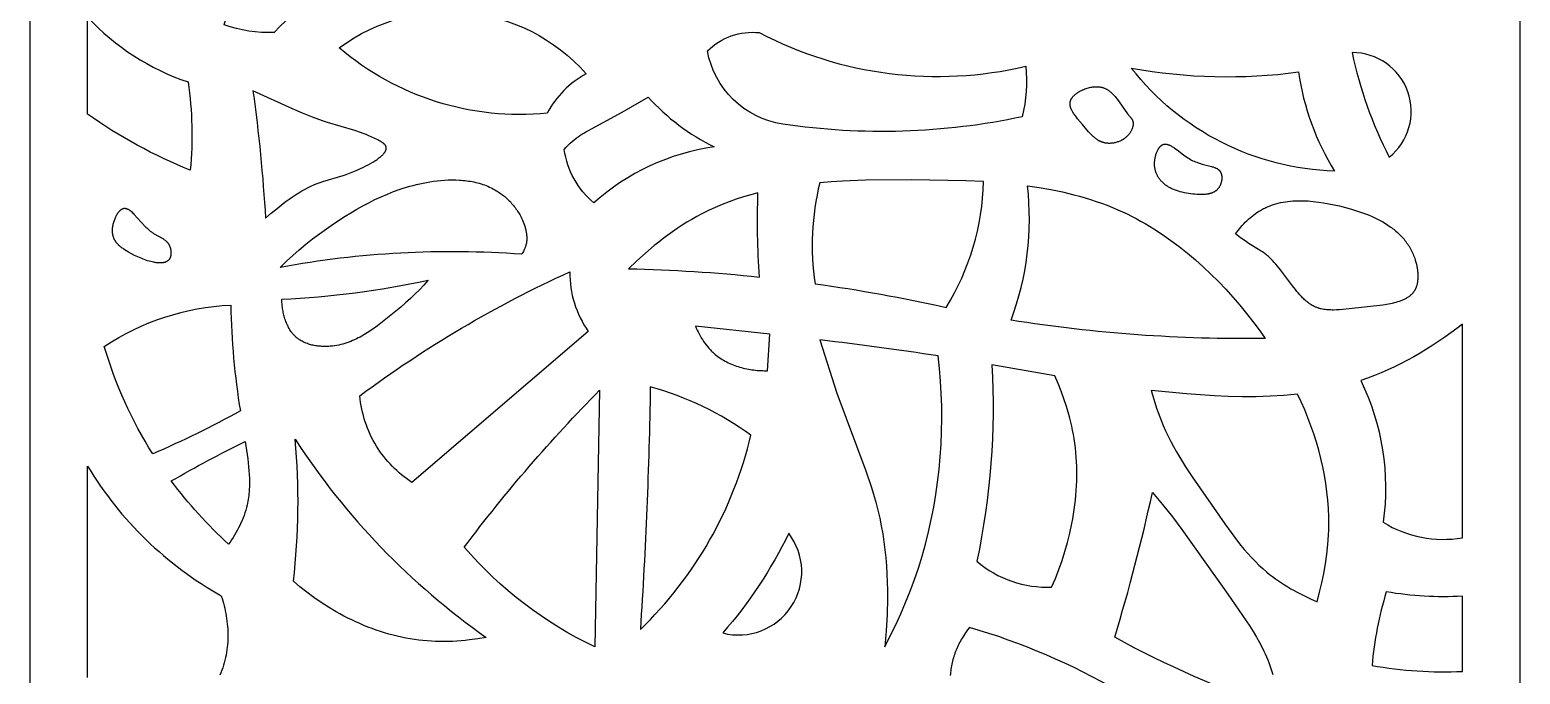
# Model space of a CAD drawing. Extents: x 1740 to 2256, y -56 to 1227.
# Drawn here: x 1740 to 2256, y 319 to 542 of the extents above; entities that cross this region are included whole.
import ezdxf

# ---------------------------------------------------------------- set-up
doc = ezdxf.new("R2010")
doc.units = 0
doc.layers.add('LAYER_01', color=7, linetype='CONTINUOUS')

msp = doc.modelspace()

# ---------------------------------------------------------------- linework, layer by layer
at = {"layer": 'LAYER_01'}
for points in [[(1739.85, -56.39), (2255.8, -56.39), (2255.8, 1227.1), (1739.85, 1227.1)], [(2110.29, 522.16), (2110.51, 522.12), (2110.72, 522.08), (2110.94, 522.03), (2111.14, 521.97), (2111.35, 521.91), (2111.55, 521.85), (2111.74, 521.77), (2111.94, 521.69), (2112.13, 521.61), (2112.31, 521.52), (2112.5, 521.43), (2112.68, 521.33), (2112.86, 521.22), (2113.03, 521.11), (2113.21, 521), (2113.38, 520.88), (2113.54, 520.75), (2113.71, 520.62), (2113.87, 520.49), (2114.03, 520.36), (2114.19, 520.22), (2114.35, 520.07), (2114.51, 519.92), (2114.66, 519.77), (2114.96, 519.46), (2115.25, 519.14), (2115.54, 518.8), (2115.82, 518.46), (2116.38, 517.74), (2116.92, 517), (2119.06, 513.95), (2119.62, 513.21), (2119.9, 512.85), (2120.78, 511.82), (2120.97, 511.59), (2121.05, 511.48), (2121.14, 511.36), (2121.22, 511.25), (2121.3, 511.13), (2121.33, 511.07), (2121.37, 511.01), (2121.4, 510.95), (2121.44, 510.89), (2121.47, 510.83), (2121.5, 510.77), (2121.53, 510.71), (2121.56, 510.64), (2121.59, 510.57), (2121.61, 510.5), (2121.64, 510.43), (2121.66, 510.35), (2121.68, 510.28), (2121.7, 510.2), (2121.72, 510.12), (2121.74, 510.05), (2121.75, 509.97), (2121.76, 509.89), (2121.77, 509.81), (2121.78, 509.73), (2121.79, 509.65), (2121.79, 509.58), (2121.79, 509.49), (2121.79, 509.41), (2121.79, 509.33), (2121.79, 509.25), (2121.79, 509.17), (2121.78, 509.09), (2121.77, 509.01), (2121.77, 508.92), (2121.76, 508.84), (2121.74, 508.76), (2121.73, 508.67), (2121.71, 508.59), (2121.68, 508.42), (2121.64, 508.26), (2121.59, 508.09), (2121.54, 507.92), (2121.48, 507.76), (2121.42, 507.59), (2121.35, 507.43), (2121.28, 507.26), (2121.2, 507.1), (2121.12, 506.94), (2121.03, 506.77), (2120.94, 506.62), (2120.84, 506.46), (2120.74, 506.3), (2120.64, 506.15), (2120.53, 506), (2120.42, 505.85), (2120.31, 505.71), (2120.2, 505.57), (2120.09, 505.45), (2119.99, 505.34), (2119.88, 505.22), (2119.78, 505.11), (2119.67, 505), (2119.55, 504.9), (2119.44, 504.79), (2119.33, 504.69), (2119.21, 504.59), (2119.09, 504.5), (2118.97, 504.4), (2118.85, 504.31), (2118.72, 504.22), (2118.6, 504.14), (2118.47, 504.05), (2118.34, 503.97), (2118.22, 503.89), (2118.08, 503.81), (2117.95, 503.74), (2117.82, 503.67), (2117.55, 503.53), (2117.28, 503.4), (2117, 503.28), (2116.72, 503.18), (2116.44, 503.08), (2116.16, 502.99), (2115.87, 502.91), (2115.59, 502.84), (2115.3, 502.78), (2115.01, 502.72), (2114.72, 502.68), (2114.43, 502.65), (2114.14, 502.63), (2113.86, 502.61), (2113.57, 502.61), (2113.29, 502.61), (2113.01, 502.63), (2112.73, 502.65), (2112.59, 502.67), (2112.45, 502.69), (2112.32, 502.71), (2112.18, 502.73), (2112.05, 502.76), (2111.92, 502.78), (2111.78, 502.81), (2111.65, 502.85), (2111.51, 502.88), (2111.37, 502.92), (2111.24, 502.97), (2111.1, 503.01), (2110.97, 503.06), (2110.83, 503.11), (2110.7, 503.17), (2110.57, 503.22), (2110.44, 503.28), (2110.31, 503.34), (2110.18, 503.4), (2110.06, 503.47), (2109.93, 503.54), (2109.81, 503.61), (2109.56, 503.76), (2109.32, 503.91), (2109.08, 504.08), (2108.85, 504.25), (2108.61, 504.43), (2108.39, 504.62), (2108.16, 504.81), (2107.93, 505.01), (2107.71, 505.22), (2107.27, 505.65), (2106.84, 506.11), (2106.41, 506.58), (2104.23, 509.16), (2102.58, 511.13), (2102.18, 511.63), (2101.8, 512.13), (2101.45, 512.63), (2101.28, 512.87), (2101.12, 513.12), (2100.96, 513.37), (2100.82, 513.62), (2100.68, 513.86), (2100.56, 514.11), (2100.44, 514.35), (2100.39, 514.47), (2100.34, 514.59), (2100.29, 514.72), (2100.24, 514.84), (2100.2, 514.96), (2100.16, 515.08), (2100.12, 515.2), (2100.09, 515.32), (2100.06, 515.44), (2100.04, 515.56), (2100.01, 515.68), (2099.99, 515.79), (2099.98, 515.91), (2099.97, 516.03), (2099.96, 516.15), (2099.96, 516.26), (2099.96, 516.38), (2099.96, 516.44), (2099.96, 516.5), (2099.96, 516.55), (2099.97, 516.61), (2099.97, 516.67), (2099.98, 516.73), (2099.99, 516.79), (2100, 516.84), (2100.01, 516.9), (2100.02, 516.96), (2100.03, 517.03), (2100.05, 517.1), (2100.07, 517.18), (2100.09, 517.25), (2100.12, 517.32), (2100.14, 517.4), (2100.17, 517.47), (2100.2, 517.54), (2100.23, 517.61), (2100.26, 517.69), (2100.29, 517.76), (2100.33, 517.83), (2100.36, 517.9), (2100.4, 517.97), (2100.44, 518.04), (2100.48, 518.11), (2100.53, 518.18), (2100.57, 518.25), (2100.67, 518.39), (2100.77, 518.52), (2100.87, 518.66), (2100.98, 518.79), (2101.1, 518.92), (2101.22, 519.05), (2101.35, 519.18), (2101.48, 519.31), (2101.61, 519.43), (2101.75, 519.56), (2101.9, 519.68), (2102.05, 519.8), (2102.2, 519.91), (2102.36, 520.03), (2102.52, 520.14), (2102.69, 520.25), (2102.86, 520.36), (2103.03, 520.47), (2103.2, 520.57), (2103.38, 520.67), (2103.56, 520.77), (2103.93, 520.96), (2104.31, 521.13), (2104.7, 521.3), (2105.09, 521.45), (2105.49, 521.6), (2105.9, 521.72), (2106.31, 521.84), (2106.72, 521.94), (2107.13, 522.03), (2107.34, 522.07), (2107.54, 522.1), (2107.75, 522.13), (2107.95, 522.16), (2108.15, 522.18), (2108.35, 522.2), (2108.56, 522.22), (2108.76, 522.23), (2108.95, 522.23), (2109.15, 522.23), (2109.35, 522.23), (2109.54, 522.23), (2109.73, 522.22), (2109.92, 522.2), (2110.11, 522.18)], [(2132.2, 502.23), (2132.25, 502.24), (2132.31, 502.26), (2132.36, 502.28), (2132.41, 502.29), (2132.46, 502.3), (2132.52, 502.31), (2132.57, 502.32), (2132.62, 502.33), (2132.68, 502.34), (2132.73, 502.34), (2132.79, 502.35), (2132.84, 502.35), (2132.9, 502.35), (2132.95, 502.35), (2133.01, 502.35), (2133.06, 502.35), (2133.12, 502.34), (2133.18, 502.34), (2133.23, 502.33), (2133.29, 502.33), (2133.35, 502.32), (2133.41, 502.31), (2133.46, 502.3), (2133.52, 502.29), (2133.64, 502.26), (2133.76, 502.23), (2133.87, 502.19), (2133.99, 502.15), (2134.11, 502.11), (2134.23, 502.06), (2134.36, 502.01), (2134.48, 501.96), (2134.6, 501.9), (2134.73, 501.84), (2134.98, 501.71), (2135.23, 501.56), (2135.49, 501.41), (2135.74, 501.24), (2136, 501.07), (2136.53, 500.7), (2137.05, 500.31), (2139.19, 498.66), (2139.72, 498.26), (2140.25, 497.89), (2140.7, 497.59), (2141.16, 497.32), (2141.61, 497.06), (2142.05, 496.82), (2142.5, 496.6), (2142.95, 496.4), (2143.4, 496.21), (2143.85, 496.04), (2144.3, 495.87), (2144.76, 495.72), (2145.7, 495.44), (2146.67, 495.18), (2148.89, 494.62), (2149.19, 494.53), (2149.48, 494.44), (2149.77, 494.34), (2149.92, 494.29), (2150.06, 494.23), (2150.2, 494.17), (2150.33, 494.11), (2150.47, 494.05), (2150.6, 493.99), (2150.73, 493.92), (2150.85, 493.85), (2150.97, 493.78), (2151.09, 493.7), (2151.15, 493.66), (2151.21, 493.62), (2151.26, 493.58), (2151.32, 493.53), (2151.37, 493.49), (2151.42, 493.44), (2151.47, 493.4), (2151.52, 493.35), (2151.57, 493.31), (2151.62, 493.26), (2151.67, 493.21), (2151.71, 493.16), (2151.76, 493.1), (2151.8, 493.05), (2151.84, 493), (2151.88, 492.94), (2151.93, 492.88), (2151.97, 492.81), (2152.01, 492.74), (2152.05, 492.67), (2152.09, 492.6), (2152.13, 492.53), (2152.16, 492.45), (2152.2, 492.38), (2152.23, 492.3), (2152.26, 492.22), (2152.29, 492.14), (2152.31, 492.06), (2152.34, 491.98), (2152.36, 491.9), (2152.38, 491.81), (2152.4, 491.73), (2152.42, 491.64), (2152.43, 491.56), (2152.45, 491.47), (2152.46, 491.38), (2152.47, 491.3), (2152.48, 491.21), (2152.49, 491.12), (2152.5, 491.03), (2152.51, 490.85), (2152.51, 490.66), (2152.51, 490.48), (2152.5, 490.29), (2152.48, 490.11), (2152.46, 489.92), (2152.44, 489.74), (2152.4, 489.55), (2152.37, 489.37), (2152.32, 489.18), (2152.28, 489), (2152.22, 488.82), (2152.17, 488.65), (2152.1, 488.47), (2152.04, 488.3), (2151.97, 488.13), (2151.89, 487.97), (2151.81, 487.8), (2151.72, 487.65), (2151.64, 487.5), (2151.55, 487.36), (2151.46, 487.23), (2151.36, 487.1), (2151.27, 486.98), (2151.17, 486.86), (2151.06, 486.74), (2150.95, 486.63), (2150.84, 486.52), (2150.73, 486.42), (2150.61, 486.32), (2150.5, 486.22), (2150.37, 486.13), (2150.25, 486.04), (2150.12, 485.96), (2149.99, 485.88), (2149.86, 485.8), (2149.72, 485.73), (2149.58, 485.66), (2149.44, 485.59), (2149.3, 485.53), (2149.16, 485.47), (2149.01, 485.41), (2148.86, 485.36), (2148.71, 485.31), (2148.55, 485.26), (2148.4, 485.22), (2148.24, 485.17), (2148.08, 485.14), (2147.92, 485.1), (2147.76, 485.07), (2147.43, 485.01), (2147.1, 484.96), (2146.76, 484.92), (2146.41, 484.89), (2146.06, 484.87), (2145.71, 484.86), (2145.35, 484.86), (2144.99, 484.86), (2144.63, 484.87), (2143.91, 484.91), (2143.18, 484.97), (2142.45, 485.05), (2141.73, 485.14), (2140.99, 485.26), (2140.25, 485.38), (2139.54, 485.52), (2138.83, 485.67), (2138.14, 485.85), (2137.47, 486.03), (2137.14, 486.14), (2136.82, 486.24), (2136.5, 486.36), (2136.18, 486.47), (2135.87, 486.6), (2135.56, 486.73), (2135.26, 486.86), (2134.96, 487), (2134.67, 487.15), (2134.38, 487.3), (2134.1, 487.46), (2133.83, 487.63), (2133.56, 487.81), (2133.29, 487.99), (2133.03, 488.17), (2132.78, 488.37), (2132.53, 488.57), (2132.29, 488.78), (2132.06, 489), (2131.83, 489.23), (2131.7, 489.37), (2131.56, 489.52), (2131.43, 489.66), (2131.3, 489.81), (2131.18, 489.97), (2131.06, 490.12), (2130.94, 490.28), (2130.82, 490.44), (2130.71, 490.61), (2130.6, 490.78), (2130.5, 490.95), (2130.39, 491.12), (2130.29, 491.3), (2130.2, 491.48), (2130.11, 491.66), (2130.02, 491.84), (2129.94, 492.03), (2129.86, 492.22), (2129.78, 492.41), (2129.71, 492.61), (2129.64, 492.81), (2129.58, 493.01), (2129.52, 493.21), (2129.47, 493.42), (2129.42, 493.63), (2129.38, 493.84), (2129.34, 494.06), (2129.31, 494.27), (2129.28, 494.5), (2129.26, 494.72), (2129.24, 494.94), (2129.23, 495.17), (2129.22, 495.44), (2129.23, 495.72), (2129.24, 496), (2129.25, 496.28), (2129.28, 496.56), (2129.31, 496.84), (2129.35, 497.12), (2129.39, 497.4), (2129.44, 497.68), (2129.5, 497.95), (2129.57, 498.23), (2129.64, 498.5), (2129.72, 498.76), (2129.8, 499.02), (2129.89, 499.28), (2129.99, 499.53), (2130.09, 499.77), (2130.19, 500.01), (2130.31, 500.24), (2130.42, 500.46), (2130.49, 500.57), (2130.55, 500.67), (2130.61, 500.78), (2130.68, 500.88), (2130.74, 500.97), (2130.81, 501.07), (2130.88, 501.16), (2130.95, 501.25), (2131.02, 501.33), (2131.09, 501.42), (2131.16, 501.5), (2131.24, 501.57), (2131.31, 501.65), (2131.39, 501.72), (2131.46, 501.79), (2131.54, 501.85), (2131.62, 501.91), (2131.66, 501.94), (2131.7, 501.97), (2131.74, 501.99), (2131.78, 502.02), (2131.82, 502.04), (2131.86, 502.07), (2131.91, 502.09), (2131.95, 502.11), (2131.99, 502.14), (2132.03, 502.16), (2132.07, 502.18), (2132.12, 502.19), (2132.16, 502.21)], [(1772.07, 480.01), (1772.1, 480.02), (1772.14, 480.03), (1772.17, 480.04), (1772.2, 480.05), (1772.23, 480.06), (1772.27, 480.07), (1772.3, 480.08), (1772.33, 480.08), (1772.36, 480.09), (1772.4, 480.1), (1772.43, 480.1), (1772.46, 480.11), (1772.49, 480.11), (1772.53, 480.11), (1772.56, 480.12), (1772.59, 480.12), (1772.62, 480.12), (1772.66, 480.12), (1772.69, 480.12), (1772.72, 480.12), (1772.79, 480.12), (1772.85, 480.12), (1772.92, 480.11), (1772.99, 480.1), (1773.05, 480.09), (1773.12, 480.08), (1773.19, 480.06), (1773.25, 480.05), (1773.32, 480.03), (1773.39, 480), (1773.45, 479.98), (1773.52, 479.96), (1773.59, 479.93), (1773.66, 479.9), (1773.72, 479.87), (1773.79, 479.84), (1773.86, 479.8), (1773.93, 479.77), (1773.99, 479.73), (1774.06, 479.69), (1774.2, 479.6), (1774.34, 479.51), (1774.48, 479.41), (1774.62, 479.31), (1774.76, 479.2), (1774.9, 479.09), (1775.04, 478.96), (1775.32, 478.71), (1775.61, 478.43), (1775.9, 478.14), (1779.64, 473.98), (1779.98, 473.64), (1780.32, 473.3), (1780.66, 472.98), (1781.01, 472.66), (1781.37, 472.37), (1781.55, 472.23), (1781.73, 472.09), (1781.96, 471.92), (1782.2, 471.75), (1782.43, 471.6), (1782.67, 471.44), (1783.15, 471.16), (1785.45, 469.88), (1785.87, 469.62), (1786.08, 469.49), (1786.28, 469.35), (1786.48, 469.21), (1786.67, 469.07), (1786.85, 468.92), (1786.94, 468.85), (1787.03, 468.77), (1787.11, 468.69), (1787.2, 468.61), (1787.28, 468.52), (1787.36, 468.44), (1787.44, 468.35), (1787.51, 468.27), (1787.59, 468.17), (1787.66, 468.08), (1787.73, 467.99), (1787.8, 467.89), (1787.87, 467.79), (1787.93, 467.69), (1787.99, 467.59), (1788.05, 467.48), (1788.11, 467.37), (1788.16, 467.26), (1788.22, 467.15), (1788.26, 467.03), (1788.31, 466.91), (1788.36, 466.8), (1788.4, 466.67), (1788.44, 466.55), (1788.47, 466.43), (1788.51, 466.3), (1788.54, 466.17), (1788.57, 466.04), (1788.6, 465.91), (1788.62, 465.78), (1788.64, 465.65), (1788.66, 465.52), (1788.68, 465.39), (1788.69, 465.26), (1788.7, 465.13), (1788.71, 465), (1788.72, 464.87), (1788.72, 464.74), (1788.72, 464.61), (1788.72, 464.48), (1788.71, 464.35), (1788.7, 464.23), (1788.69, 464.1), (1788.68, 463.98), (1788.66, 463.86), (1788.64, 463.75), (1788.62, 463.63), (1788.59, 463.52), (1788.57, 463.41), (1788.54, 463.3), (1788.5, 463.2), (1788.47, 463.11), (1788.44, 463.02), (1788.4, 462.93), (1788.36, 462.85), (1788.31, 462.76), (1788.27, 462.68), (1788.22, 462.6), (1788.17, 462.53), (1788.12, 462.45), (1788.07, 462.38), (1788.01, 462.31), (1787.95, 462.24), (1787.89, 462.18), (1787.83, 462.12), (1787.76, 462.06), (1787.7, 462), (1787.63, 461.94), (1787.56, 461.89), (1787.49, 461.84), (1787.41, 461.79), (1787.34, 461.74), (1787.26, 461.7), (1787.18, 461.65), (1787.1, 461.61), (1787.01, 461.57), (1786.93, 461.54), (1786.84, 461.5), (1786.75, 461.47), (1786.66, 461.44), (1786.57, 461.41), (1786.48, 461.38), (1786.38, 461.35), (1786.28, 461.33), (1786.18, 461.31), (1786.08, 461.29), (1785.98, 461.27), (1785.88, 461.26), (1785.78, 461.24), (1785.67, 461.23), (1785.46, 461.21), (1785.23, 461.2), (1785.01, 461.19), (1784.78, 461.19), (1784.54, 461.2), (1784.3, 461.21), (1784.06, 461.23), (1783.81, 461.26), (1783.56, 461.29), (1783.3, 461.33), (1783.05, 461.37), (1782.78, 461.42), (1782.25, 461.53), (1781.71, 461.66), (1781.16, 461.81), (1780.6, 461.98), (1780.04, 462.16), (1779.48, 462.36), (1778.91, 462.57), (1778.35, 462.8), (1777.79, 463.04), (1777.23, 463.28), (1776.13, 463.8), (1775.07, 464.35), (1774.05, 464.91), (1773.47, 465.26), (1772.9, 465.61), (1772.37, 465.97), (1772.11, 466.15), (1771.86, 466.33), (1771.62, 466.52), (1771.38, 466.7), (1771.15, 466.9), (1770.94, 467.09), (1770.72, 467.29), (1770.52, 467.49), (1770.33, 467.69), (1770.14, 467.89), (1769.96, 468.1), (1769.88, 468.21), (1769.79, 468.32), (1769.71, 468.43), (1769.64, 468.54), (1769.56, 468.65), (1769.49, 468.76), (1769.41, 468.87), (1769.35, 468.99), (1769.28, 469.1), (1769.21, 469.22), (1769.15, 469.34), (1769.09, 469.46), (1769.04, 469.58), (1768.98, 469.7), (1768.93, 469.82), (1768.88, 469.95), (1768.84, 470.07), (1768.79, 470.2), (1768.75, 470.33), (1768.71, 470.46), (1768.68, 470.59), (1768.65, 470.72), (1768.62, 470.86), (1768.59, 470.99), (1768.56, 471.13), (1768.54, 471.27), (1768.52, 471.41), (1768.51, 471.55), (1768.49, 471.69), (1768.48, 471.84), (1768.48, 471.99), (1768.47, 472.14), (1768.47, 472.29), (1768.47, 472.44), (1768.48, 472.75), (1768.5, 473.06), (1768.53, 473.38), (1768.57, 473.7), (1768.63, 474.02), (1768.69, 474.34), (1768.76, 474.66), (1768.83, 474.98), (1768.92, 475.3), (1769.02, 475.61), (1769.12, 475.93), (1769.23, 476.23), (1769.35, 476.54), (1769.47, 476.83), (1769.6, 477.12), (1769.73, 477.4), (1769.88, 477.67), (1770.02, 477.94), (1770.17, 478.19), (1770.25, 478.31), (1770.33, 478.43), (1770.41, 478.54), (1770.49, 478.66), (1770.57, 478.77), (1770.66, 478.87), (1770.74, 478.97), (1770.82, 479.07), (1770.91, 479.17), (1770.99, 479.26), (1771.08, 479.35), (1771.17, 479.43), (1771.26, 479.51), (1771.35, 479.58), (1771.44, 479.65), (1771.48, 479.68), (1771.53, 479.72), (1771.57, 479.75), (1771.62, 479.78), (1771.66, 479.81), (1771.71, 479.83), (1771.75, 479.86), (1771.8, 479.89), (1771.84, 479.91), (1771.89, 479.93), (1771.93, 479.95), (1771.98, 479.97), (1772.03, 479.99)], [(2157.21, 471.3), (2157.66, 471.89), (2158.12, 472.48), (2158.6, 473.06), (2159.09, 473.63), (2159.59, 474.19), (2160.11, 474.74), (2160.64, 475.28), (2161.18, 475.81), (2161.73, 476.32), (2162.29, 476.82), (2162.86, 477.3), (2163.45, 477.76), (2164.04, 478.21), (2164.65, 478.63), (2165.26, 479.03), (2165.89, 479.41), (2166.25, 479.62), (2166.62, 479.82), (2166.99, 480.02), (2167.36, 480.21), (2167.74, 480.38), (2168.12, 480.56), (2168.5, 480.72), (2168.89, 480.88), (2169.27, 481.03), (2169.67, 481.17), (2170.45, 481.44), (2171.25, 481.68), (2172.06, 481.89), (2172.88, 482.08), (2173.7, 482.24), (2174.54, 482.38), (2175.38, 482.5), (2176.23, 482.59), (2177.08, 482.66), (2177.95, 482.71), (2178.82, 482.74), (2179.69, 482.74), (2180.57, 482.73), (2181.46, 482.7), (2182.35, 482.66), (2183.24, 482.59), (2184.14, 482.51), (2185.95, 482.3), (2187.76, 482.03), (2189.59, 481.71), (2191.42, 481.34), (2193.24, 480.92), (2195.36, 480.4), (2197.45, 479.82), (2199.53, 479.18), (2200.55, 478.83), (2201.56, 478.47), (2202.56, 478.09), (2203.55, 477.69), (2204.52, 477.28), (2205.48, 476.84), (2206.42, 476.38), (2207.35, 475.9), (2208.25, 475.4), (2209.13, 474.87), (2209.99, 474.33), (2210.83, 473.75), (2211.23, 473.46), (2211.64, 473.16), (2212.03, 472.85), (2212.42, 472.53), (2212.8, 472.21), (2213.18, 471.89), (2213.54, 471.55), (2213.9, 471.21), (2214.26, 470.86), (2214.6, 470.51), (2214.94, 470.14), (2215.27, 469.77), (2215.59, 469.4), (2215.9, 469.01), (2216.2, 468.62), (2216.49, 468.22), (2216.78, 467.81), (2217.06, 467.4), (2217.32, 466.98), (2217.58, 466.55), (2217.83, 466.11), (2218.07, 465.66), (2218.29, 465.21), (2218.51, 464.75), (2218.72, 464.28), (2218.92, 463.8), (2219.1, 463.31), (2219.28, 462.81), (2219.5, 462.12), (2219.7, 461.43), (2219.88, 460.72), (2220.03, 460), (2220.1, 459.64), (2220.16, 459.28), (2220.21, 458.92), (2220.25, 458.56), (2220.29, 458.2), (2220.33, 457.85), (2220.35, 457.49), (2220.37, 457.14), (2220.38, 456.78), (2220.38, 456.44), (2220.37, 456.09), (2220.36, 455.75), (2220.33, 455.41), (2220.3, 455.08), (2220.26, 454.75), (2220.21, 454.42), (2220.15, 454.1), (2220.08, 453.79), (2220, 453.48), (2219.96, 453.33), (2219.92, 453.18), (2219.87, 453.04), (2219.82, 452.89), (2219.77, 452.75), (2219.71, 452.6), (2219.66, 452.46), (2219.6, 452.33), (2219.53, 452.19), (2219.47, 452.06), (2219.41, 451.94), (2219.35, 451.82), (2219.28, 451.71), (2219.21, 451.6), (2219.14, 451.48), (2219.07, 451.37), (2219, 451.27), (2218.93, 451.16), (2218.85, 451.05), (2218.77, 450.95), (2218.69, 450.85), (2218.61, 450.75), (2218.52, 450.65), (2218.44, 450.55), (2218.35, 450.46), (2218.26, 450.37), (2218.17, 450.27), (2218.07, 450.18), (2217.88, 450), (2217.68, 449.83), (2217.47, 449.67), (2217.26, 449.51), (2217.04, 449.35), (2216.81, 449.2), (2216.58, 449.06), (2216.34, 448.92), (2216.1, 448.78), (2215.85, 448.65), (2215.6, 448.53), (2215.34, 448.41), (2215.07, 448.29), (2214.8, 448.18), (2214.52, 448.07), (2214.24, 447.97), (2213.96, 447.87), (2213.37, 447.68), (2212.77, 447.51), (2212.16, 447.35), (2211.52, 447.2), (2210.88, 447.07), (2209.56, 446.83), (2208.2, 446.62), (2196.56, 445.29), (2194.36, 445.06), (2193.29, 444.98), (2192.25, 444.92), (2191.22, 444.9), (2190.72, 444.9), (2190.22, 444.91), (2189.73, 444.93), (2189.24, 444.96), (2188.76, 445), (2188.29, 445.06), (2187.82, 445.13), (2187.37, 445.21), (2186.91, 445.31), (2186.69, 445.36), (2186.47, 445.42), (2186.25, 445.48), (2186.03, 445.54), (2185.81, 445.61), (2185.6, 445.69), (2185.38, 445.76), (2185.17, 445.84), (2184.96, 445.93), (2184.76, 446.02), (2184.43, 446.17), (2184.12, 446.33), (2183.8, 446.5), (2183.49, 446.69), (2183.19, 446.88), (2182.89, 447.08), (2182.59, 447.29), (2182.3, 447.51), (2182.01, 447.73), (2181.72, 447.97), (2181.44, 448.21), (2181.15, 448.47), (2180.88, 448.73), (2180.6, 448.99), (2180.06, 449.54), (2179.52, 450.12), (2179, 450.72), (2178.48, 451.34), (2177.96, 451.98), (2176.95, 453.29), (2172.87, 458.78), (2171.79, 460.11), (2171.24, 460.76), (2170.68, 461.39), (2170.11, 462), (2169.52, 462.59), (2168.92, 463.16), (2168.62, 463.43), (2168.31, 463.7), (2167.99, 463.96), (2167.67, 464.22), (2167.35, 464.46), (2167.02, 464.7), (2166.6, 464.99), (2166.16, 465.27), (2163.15, 467.09), (2161.92, 467.87), (2160.54, 468.8), (2158.97, 469.93)], [(1970.26, 439.34), (1970.56, 438.65), (1970.87, 437.97), (1971.2, 437.29), (1971.54, 436.62), (1971.91, 435.96), (1972.29, 435.31), (1972.69, 434.66), (1973.1, 434.03), (1973.54, 433.41), (1973.99, 432.81), (1974.46, 432.22), (1974.95, 431.65), (1975.46, 431.09), (1975.72, 430.82), (1975.99, 430.56), (1976.26, 430.3), (1976.53, 430.04), (1976.81, 429.79), (1977.1, 429.54), (1977.56, 429.17), (1978.03, 428.8), (1978.52, 428.45), (1979.02, 428.12), (1979.53, 427.79), (1980.04, 427.48), (1980.57, 427.19), (1981.1, 426.91), (1981.65, 426.64), (1982.2, 426.38), (1982.76, 426.14), (1983.32, 425.91), (1983.89, 425.7), (1984.47, 425.49), (1985.05, 425.3), (1985.64, 425.13), (1986.23, 424.96), (1986.83, 424.81), (1987.42, 424.67), (1988.03, 424.54), (1988.63, 424.42), (1989.23, 424.32), (1989.84, 424.22), (1990.45, 424.14), (1991.06, 424.07), (1991.66, 424.01), (1992.27, 423.96), (1992.88, 423.93), (1993.48, 423.9), (1994.08, 423.89), (1994.68, 423.88), (1995.28, 423.89), (1996.07, 436.52)], [(2128.08, 417.07), (2128.97, 413.99), (2129.94, 410.92), (2130.47, 409.41), (2131.02, 407.9), (2131.6, 406.41), (2132.21, 404.93), (2133.04, 403.06), (2133.91, 401.22), (2134.82, 399.41), (2135.78, 397.61), (2136.77, 395.83), (2137.8, 394.07), (2139.94, 390.6), (2142.19, 387.16), (2153.51, 370.84), (2155.7, 367.81), (2157.96, 364.85), (2159.12, 363.4), (2160.3, 361.98), (2161.51, 360.58), (2162.75, 359.22), (2164.03, 357.89), (2165.34, 356.6), (2166.69, 355.36), (2168.08, 354.15), (2169.06, 353.36), (2170.06, 352.58), (2171.07, 351.83), (2172.11, 351.1), (2173.16, 350.39), (2174.22, 349.71), (2175.31, 349.04), (2176.4, 348.39), (2177.51, 347.76), (2178.63, 347.16), (2180.89, 346), (2183.19, 344.91), (2185.52, 343.9), (2186.37, 347.14), (2187.14, 350.4), (2187.82, 353.69), (2188.39, 357), (2188.85, 360.33), (2189.2, 363.67), (2189.33, 365.34), (2189.44, 367.01), (2189.5, 368.68), (2189.54, 370.35), (2189.53, 373.27), (2189.41, 376.18), (2189.21, 379.08), (2188.9, 381.98), (2188.51, 384.87), (2188.03, 387.76), (2187.46, 390.63), (2186.8, 393.49), (2186.06, 396.33), (2185.24, 399.16), (2184.34, 401.98), (2183.37, 404.78), (2182.32, 407.56), (2181.2, 410.32), (2180, 413.06), (2178.74, 415.77), (2176.37, 415.52), (2173.99, 415.32), (2169.2, 415.02), (2164.39, 414.86), (2159.57, 414.84), (2154.75, 414.94), (2149.92, 415.14), (2140.29, 415.82)]]:
    msp.add_lwpolyline(points, close=True, dxfattribs=at)
for points in [[(1807.17, 543.67, 0.144357), (1807.01, 593.79, -0.127303), (1858.05, 570.87, 0.031081), (1824.46, 541.03, -0.100796)], [(1847, 535.7, -0.389664), (1932.42, 526.69, 0.147891), (1918.97, 513.09, -0.205524)], [(1759.85, 546.33, 0.126845), (1794.66, 523.88, -0.059117), (1795.41, 493.32, -0.059538), (1759.85, 512.75)], [(1992.37, 540.95, 0.180125), (2084.61, 529.3, -0.082587), (2083.44, 511.83, -0.089989), (2000.52, 509.27, -0.322432), (1974.44, 534.66, -0.222546)], [(2197.63, 534.03, 0.067116), (2210.47, 497.81, 0.709509)], [(2121.18, 528.65, 0.07776), (2179.1, 527.33, 0.105451), (2191.55, 493, -0.223021)], [(1817.11, 520.79, -0.01944), (1821.45, 476.65), (1823.4, 478.38), (1825.43, 480.09), (1827.53, 481.74), (1828.59, 482.54), (1829.67, 483.32), (1830.76, 484.07), (1831.85, 484.8), (1832.95, 485.49), (1834.04, 486.15), (1835.14, 486.76), (1836.24, 487.34), (1837.34, 487.87), (1837.89, 488.11), (1838.43, 488.34), (1839.38, 488.72), (1840.33, 489.07), (1841.28, 489.39), (1848.27, 491.49), (1849.37, 491.86), (1850.49, 492.26), (1851.66, 492.71), (1852.86, 493.2), (1854.11, 493.76), (1855.41, 494.38), (1856.2, 494.78), (1857, 495.21), (1857.79, 495.65), (1858.58, 496.11), (1859.33, 496.59), (1859.7, 496.83), (1860.05, 497.07), (1860.4, 497.32), (1860.73, 497.57), (1861.04, 497.82), (1861.35, 498.07), (1861.63, 498.32), (1861.76, 498.44), (1861.9, 498.57), (1862.02, 498.69), (1862.14, 498.82), (1862.26, 498.95), (1862.37, 499.07), (1862.47, 499.2), (1862.57, 499.32), (1862.66, 499.45), (1862.75, 499.57), (1862.83, 499.7), (1862.87, 499.76), (1862.91, 499.82), (1862.94, 499.88), (1862.97, 499.94), (1863, 500), (1863.03, 500.07), (1863.06, 500.13), (1863.09, 500.19), (1863.11, 500.25), (1863.13, 500.31), (1863.16, 500.37), (1863.17, 500.43), (1863.19, 500.49), (1863.21, 500.55), (1863.22, 500.61), (1863.23, 500.67), (1863.24, 500.73), (1863.25, 500.79), (1863.25, 500.85), (1863.26, 500.91), (1863.26, 500.97), (1863.26, 501), (1863.26, 501.03), (1863.26, 501.05), (1863.26, 501.08), (1863.25, 501.11), (1863.25, 501.14), (1863.25, 501.17), (1863.24, 501.2), (1863.24, 501.23), (1863.24, 501.26), (1863.23, 501.29), (1863.22, 501.31), (1863.22, 501.34), (1863.21, 501.37), (1863.2, 501.4), (1863.2, 501.43), (1863.19, 501.46), (1863.18, 501.49), (1863.17, 501.51), (1863.16, 501.54), (1863.15, 501.57), (1863.14, 501.6), (1863.13, 501.63), (1863.11, 501.65), (1863.1, 501.68), (1863.09, 501.71), (1863.07, 501.74), (1863.06, 501.76), (1863.03, 501.82), (1862.99, 501.87), (1862.96, 501.93), (1862.93, 501.96), (1862.91, 501.99), (1862.88, 502.03), (1862.86, 502.06), (1862.81, 502.12), (1862.75, 502.19), (1862.69, 502.25), (1862.63, 502.32), (1862.56, 502.38), (1862.49, 502.44), (1862.42, 502.5), (1862.35, 502.57), (1862.27, 502.63), (1862.19, 502.69), (1862.03, 502.81), (1861.86, 502.93), (1861.68, 503.04), (1861.49, 503.16), (1861.11, 503.38), (1860.72, 503.6), (1860.32, 503.82), (1859.29, 504.33), (1858.28, 504.8), (1857.27, 505.24), (1856.28, 505.65), (1855.29, 506.03), (1854.3, 506.38), (1852.35, 507.03), (1842.93, 509.84), (1841.2, 510.42), (1837.74, 511.69), (1834.28, 513.07), (1830.82, 514.53)], [(1953.9, 518.66, 0.097135), (1976.82, 501.39, 0.148288), (1935.1, 481.99, -0.185434), (1924.86, 500.48), (1925.54, 501.24), (1925.89, 501.6), (1926.23, 501.95), (1926.57, 502.29), (1926.91, 502.62), (1927.59, 503.23), (1928.27, 503.81), (1928.95, 504.35), (1929.63, 504.85), (1930.31, 505.32), (1930.99, 505.77), (1931.66, 506.19), (1932.34, 506.59), (1933.01, 506.98), (1944.87, 513.42)], [(1826.54, 459.67), (1828.67, 461.76), (1830.86, 463.78), (1833.1, 465.75), (1835.4, 467.65), (1837.74, 469.51), (1840.13, 471.31), (1842.56, 473.06), (1845.03, 474.76), (1848.99, 477.35), (1851.01, 478.59), (1853.05, 479.79), (1855.11, 480.95), (1857.2, 482.06), (1859.31, 483.11), (1861.45, 484.11), (1863.62, 485.04), (1865.81, 485.91), (1868.03, 486.71), (1869.15, 487.08), (1870.28, 487.43), (1871.41, 487.76), (1872.55, 488.07), (1873.7, 488.36), (1874.86, 488.63), (1876.02, 488.88), (1877.19, 489.1), (1878.37, 489.3), (1879.56, 489.48), (1880.84, 489.64), (1882.13, 489.77), (1883.42, 489.87), (1884.71, 489.93), (1886, 489.96), (1887.29, 489.95), (1888.58, 489.9), (1889.22, 489.86), (1889.85, 489.8), (1890.49, 489.74), (1891.12, 489.66), (1891.75, 489.57), (1892.38, 489.47), (1893, 489.36), (1893.62, 489.23), (1894.24, 489.09), (1894.85, 488.94), (1895.46, 488.78), (1896.06, 488.6), (1896.66, 488.4), (1897.25, 488.2), (1897.84, 487.97), (1898.42, 487.73), (1898.99, 487.48), (1899.56, 487.21), (1899.97, 487), (1900.39, 486.79), (1900.79, 486.56), (1901.2, 486.32), (1901.6, 486.08), (1901.99, 485.83), (1902.38, 485.57), (1902.77, 485.3), (1903.15, 485.02), (1903.53, 484.74), (1903.9, 484.45), (1904.26, 484.15), (1904.62, 483.84), (1904.97, 483.53), (1905.32, 483.2), (1905.66, 482.87), (1905.99, 482.54), (1906.32, 482.19), (1906.64, 481.84), (1906.95, 481.48), (1907.26, 481.12), (1907.56, 480.74), (1907.85, 480.36), (1908.14, 479.98), (1908.41, 479.58), (1908.68, 479.18), (1908.94, 478.78), (1909.2, 478.36), (1909.44, 477.94), (1909.68, 477.52), (1909.9, 477.09), (1910.12, 476.65), (1910.4, 476.06), (1910.65, 475.46), (1910.89, 474.85), (1911.11, 474.24), (1911.21, 473.93), (1911.3, 473.62), (1911.39, 473.31), (1911.47, 473), (1911.55, 472.68), (1911.62, 472.37), (1911.68, 472.06), (1911.73, 471.74), (1911.78, 471.43), (1911.82, 471.12), (1911.85, 470.8), (1911.87, 470.49), (1911.89, 470.18), (1911.89, 469.87), (1911.89, 469.56), (1911.88, 469.25), (1911.86, 468.94), (1911.83, 468.63), (1911.79, 468.33), (1911.74, 468.03), (1911.68, 467.73), (1911.61, 467.43), (1911.57, 467.28), (1911.53, 467.13), (1911.49, 466.98), (1911.44, 466.84), (1911.38, 466.66), (1911.32, 466.49), (1911.25, 466.32), (1911.18, 466.15), (1911.11, 465.98), (1911.03, 465.81), (1910.87, 465.48), (1910.7, 465.15), (1910.52, 464.82), (1910.32, 464.51), (1910.12, 464.2, 0.063915)], [(1992.42, 456.33, -0.024739), (1991.92, 485.47), (1989.4, 484.79), (1986.9, 484.06), (1984.42, 483.26), (1981.97, 482.39), (1979.54, 481.45), (1977.15, 480.44), (1974.78, 479.35), (1972.44, 478.18), (1970.71, 477.26), (1969, 476.29), (1967.31, 475.28), (1965.63, 474.23), (1963.98, 473.14), (1962.34, 472.01), (1960.73, 470.85), (1959.13, 469.66), (1957.56, 468.44), (1956, 467.19), (1952.96, 464.61), (1950, 461.95), (1947.14, 459.21, -0.019997)], [(2057.05, 445.82, 0.133532), (2070.05, 489.35), (2063.88, 489.65), (2045.19, 489.97), (2029.16, 489.84), (2021.2, 489.53), (2017.25, 489.29), (2013.32, 488.97, 0.096872), (2011.68, 453.99, -0.02021)], [(2167.51, 435.03, -0.043159), (2079.55, 441.4, 0.118067), (2085.26, 487.92), (2089.33, 487.32), (2093.36, 486.61), (2097.34, 485.78), (2101.28, 484.84), (2103.23, 484.31), (2105.17, 483.76), (2107.09, 483.16), (2109, 482.53), (2110.9, 481.86), (2112.78, 481.16), (2114.65, 480.41), (2116.5, 479.62), (2118.1, 478.9), (2119.69, 478.15), (2121.27, 477.37), (2122.83, 476.55), (2124.38, 475.71), (2125.92, 474.84), (2128.96, 473.01), (2131.94, 471.07), (2134.88, 469.02), (2137.76, 466.87), (2140.58, 464.63), (2143.35, 462.29), (2146.06, 459.86), (2148.71, 457.35), (2151.31, 454.76), (2153.84, 452.09), (2156.31, 449.35), (2158.73, 446.55), (2161.07, 443.68), (2164.37, 439.41), (2165.96, 437.24)], [(1827.07, 448.64, 0.040469), (1877.7, 455.2), (1876.98, 454.36), (1876.24, 453.54), (1874.74, 451.94), (1873.18, 450.38), (1871.58, 448.87), (1869.94, 447.39), (1868.26, 445.93), (1864.82, 443.07), (1862.56, 441.25), (1860.25, 439.47), (1859.07, 438.62), (1857.88, 437.79), (1856.67, 437), (1855.43, 436.25), (1854.81, 435.9), (1854.18, 435.55), (1853.54, 435.22), (1852.9, 434.9), (1852.25, 434.6), (1851.6, 434.31), (1850.94, 434.04), (1850.27, 433.78), (1849.59, 433.55), (1848.91, 433.33), (1848.22, 433.13), (1847.52, 432.94), (1846.82, 432.78), (1846.1, 432.64), (1845.38, 432.52), (1844.65, 432.43), (1844.23, 432.38), (1843.81, 432.34), (1843.39, 432.32), (1842.97, 432.29), (1842.55, 432.28), (1842.13, 432.27), (1841.7, 432.28), (1841.28, 432.29), (1840.86, 432.31), (1840.43, 432.33), (1840.01, 432.37), (1839.59, 432.42), (1839.17, 432.47), (1838.76, 432.53), (1838.34, 432.61), (1837.93, 432.69), (1837.53, 432.78), (1837.13, 432.88), (1836.73, 432.99), (1836.34, 433.11), (1835.95, 433.25), (1835.57, 433.39), (1835.19, 433.54), (1834.82, 433.7), (1834.46, 433.87), (1834.1, 434.06), (1833.76, 434.25), (1833.42, 434.46), (1833.25, 434.57), (1833.09, 434.68), (1832.92, 434.79), (1832.76, 434.91), (1832.61, 435.02), (1832.45, 435.15), (1832.3, 435.27), (1832.15, 435.4), (1831.98, 435.54), (1831.82, 435.69), (1831.67, 435.84), (1831.51, 435.99), (1831.36, 436.15), (1831.21, 436.31), (1831.07, 436.48), (1830.92, 436.64), (1830.78, 436.81), (1830.65, 436.99), (1830.51, 437.16), (1830.38, 437.34), (1830.13, 437.71), (1829.89, 438.08), (1829.66, 438.47), (1829.44, 438.86), (1829.23, 439.26), (1829.03, 439.67), (1828.84, 440.09), (1828.66, 440.52), (1828.5, 440.95), (1828.34, 441.38), (1828.19, 441.83), (1828.05, 442.27), (1827.92, 442.72), (1827.81, 443.17), (1827.7, 443.63), (1827.6, 444.09), (1827.51, 444.55), (1827.42, 445), (1827.35, 445.46), (1827.29, 445.92), (1827.23, 446.38), (1827.18, 446.84), (1827.11, 447.75)], [(1854.05, 415.17, -0.053731), (1926.79, 458.11, 0.157901), (1933.2, 437.48), (1872.08, 385.22), (1871.18, 385.85), (1870.29, 386.5), (1869.42, 387.17), (1868.57, 387.86), (1867.73, 388.57), (1866.9, 389.31), (1866.1, 390.07), (1865.31, 390.84), (1864.55, 391.64), (1863.8, 392.45), (1863.08, 393.29), (1862.39, 394.14), (1861.71, 395.02), (1861.07, 395.91), (1860.45, 396.82), (1859.85, 397.75), (1859.26, 398.75), (1858.7, 399.76), (1858.17, 400.79), (1857.68, 401.83), (1857.21, 402.89), (1856.77, 403.97), (1856.37, 405.05), (1855.99, 406.15), (1855.65, 407.26), (1855.33, 408.37), (1855.05, 409.5), (1854.79, 410.62), (1854.56, 411.76), (1854.36, 412.89), (1854.19, 414.03)], [(1765.64, 432.27, -0.135055), (1809.41, 446.61, 0.036384), (1812.74, 409.94, -0.022329), (1782.4, 395.05, -0.069006)], [(2200.62, 420.47, -0.148389), (2208.38, 371.39, 0.18215), (2235.8, 366.03), (2235.8, 440.04), (2233.81, 438.5), (2231.78, 436.99), (2229.73, 435.51), (2227.64, 434.08), (2225.53, 432.68), (2223.39, 431.32), (2221.22, 430), (2219.02, 428.73), (2216.8, 427.51), (2214.56, 426.34), (2212.29, 425.22), (2209.99, 424.15), (2207.68, 423.14), (2205.35, 422.19), (2202.99, 421.3)], [(2013.39, 434.54), (2019.27, 416.1), (2029.28, 389.26), (2031.09, 383.84), (2031.93, 381.12), (2032.71, 378.38), (2033.43, 375.62), (2034.07, 372.85), (2034.63, 370.12), (2035.12, 367.38), (2035.54, 364.63), (2035.89, 361.85), (2036.17, 359.07), (2036.4, 356.28), (2036.57, 353.48), (2036.68, 350.68), (2036.73, 347.87), (2036.74, 345.06), (2036.6, 339.45), (2036.28, 333.85), (2035.8, 328.28), (2037.75, 332.04), (2039.61, 335.85), (2041.38, 339.71), (2043.05, 343.61), (2044.63, 347.55), (2046.1, 351.54), (2047.47, 355.56), (2048.74, 359.62), (2049.92, 363.83), (2050.99, 368.07), (2051.94, 372.34), (2052.78, 376.64), (2053.51, 380.97), (2054.13, 385.31), (2054.64, 389.67), (2055.03, 394.04), (2055.32, 398.42), (2055.5, 402.81), (2055.57, 407.19), (2055.53, 411.57), (2055.39, 415.95), (2055.15, 420.31), (2054.8, 424.66), (2054.35, 429, 0.009356)], [(2072.94, 425.89, -0.065395), (2067.72, 357.9, 0.19181), (2093.6, 348.98), (2094.89, 351.98), (2096.1, 355.03), (2097.2, 358.13), (2098.21, 361.27), (2099.12, 364.45), (2099.92, 367.67), (2100.61, 370.92), (2100.91, 372.55), (2101.19, 374.18), (2101.43, 375.82), (2101.65, 377.47), (2101.84, 379.11), (2101.99, 380.76), (2102.12, 382.41), (2102.21, 384.06), (2102.28, 385.71), (2102.31, 387.36), (2102.31, 389.01), (2102.27, 390.66), (2102.21, 392.3), (2102.11, 393.94), (2101.97, 395.58), (2101.8, 397.21), (2101.6, 398.83), (2101.36, 400.45), (2101.12, 401.85), (2100.86, 403.25), (2100.57, 404.64), (2100.26, 406.02), (2099.92, 407.4), (2099.55, 408.77), (2098.76, 411.49), (2097.87, 414.19), (2096.9, 416.85), (2095.85, 419.48), (2094.72, 422.07)], [(1954.66, 418.25, -0.012053), (1951.21, 334.28, 0.144247), (1989.46, 401.57, 0.091098)], [(1937.12, 417.1), (1935.4, 328.24, -0.10203), (1890.25, 362.75, -0.03459)], [(1788.82, 385.7, -0.016767), (1814.39, 399.39), (1815.28, 393.32), (1815.58, 390.62), (1815.7, 389.28), (1815.79, 387.94), (1815.85, 386.6), (1815.87, 385.26), (1815.86, 383.93), (1815.8, 382.6), (1815.75, 381.94), (1815.7, 381.28), (1815.63, 380.63), (1815.54, 379.97), (1815.44, 379.32), (1815.33, 378.67), (1815.21, 378.02), (1815.07, 377.37), (1814.85, 376.46), (1814.59, 375.56), (1814.31, 374.66), (1814.01, 373.77), (1813.67, 372.89), (1813.32, 372.02), (1812.94, 371.15), (1812.53, 370.29), (1812.11, 369.44), (1811.67, 368.6), (1811.2, 367.77), (1810.72, 366.95), (1810.23, 366.14), (1809.72, 365.34), (1809.19, 364.56), (1808.65, 363.79, -0.047449)], [(1831.69, 400.12, 0.095411), (1897.87, 331.53), (1894.98, 331.04), (1892.08, 330.64), (1890.62, 330.48), (1889.15, 330.35), (1887.69, 330.24), (1886.22, 330.16), (1884.75, 330.11), (1883.28, 330.09), (1881.81, 330.09), (1880.34, 330.13), (1878.87, 330.2), (1877.41, 330.3), (1875.94, 330.43), (1874.48, 330.59), (1872.98, 330.79), (1871.49, 331.02), (1870, 331.29), (1868.52, 331.59), (1867.05, 331.93), (1865.58, 332.29), (1864.11, 332.69), (1862.65, 333.12), (1861.2, 333.57), (1859.76, 334.06), (1858.33, 334.58), (1856.9, 335.12), (1855.49, 335.69), (1854.08, 336.29), (1852.69, 336.91), (1851.3, 337.56), (1849.93, 338.24), (1848.57, 338.94), (1847.22, 339.66), (1845.89, 340.41), (1843.26, 341.97), (1840.69, 343.61), (1838.18, 345.34), (1835.75, 347.15), (1833.38, 349.02), (1831.09, 350.96, 0.052477)], [(2002.56, 367.58, -0.066264), (1979.73, 333.06, 0.713019)], [(2235.8, 345.8, -0.057777), (2209.45, 347.31, 0.052759), (2204.52, 321.82, 0.056661), (2235.8, 319.76)]]:
    msp.add_lwpolyline(points, format="xyb", close=True, dxfattribs=at)
for points in [[(1759.85, 317.6), (1759.85, 390.8, 0.129165), (1806.14, 345.9), (1806.41, 345.06), (1806.66, 344.21), (1806.9, 343.34), (1807.12, 342.48), (1807.33, 341.6), (1807.52, 340.73), (1807.69, 339.84), (1807.85, 338.95), (1807.99, 338.06), (1808.11, 337.16), (1808.21, 336.26), (1808.3, 335.36), (1808.36, 334.46), (1808.4, 333.55), (1808.42, 332.65), (1808.43, 331.74), (1808.41, 330.83), (1808.36, 329.93), (1808.3, 329.02), (1808.21, 328.12), (1808.1, 327.22), (1807.97, 326.32), (1807.81, 325.43), (1807.62, 324.53), (1807.41, 323.65), (1807.18, 322.77), (1806.92, 321.89), (1806.63, 321.02), (1806.31, 320.15), (1805.97, 319.3), (1805.6, 318.45)], [(2171.56, 306.91, -0.044599), (2115.43, 331.6, 0.019503), (2128.47, 381.67), (2132.01, 377.52), (2135.41, 373.27), (2138.7, 368.94), (2154.56, 346.5), (2159.72, 339.16), (2162.2, 335.43), (2163.38, 333.55), (2164.52, 331.64), (2165.6, 329.72), (2166.62, 327.77), (2167.1, 326.79), (2167.56, 325.81), (2168, 324.81), (2168.42, 323.81), (2168.81, 322.8), (2169.18, 321.79), (2169.53, 320.76), (2169.85, 319.73), (2170.15, 318.69)], [(2161.74, 278.63, 0.123378), (2065.12, 334.99), (2064.44, 334.1), (2063.79, 333.17), (2063.17, 332.22), (2062.57, 331.25), (2062.29, 330.75), (2062.01, 330.25), (2061.74, 329.74), (2061.49, 329.23), (2061.24, 328.72), (2061, 328.2), (2060.76, 327.67), (2060.54, 327.14), (2060.33, 326.61), (2060.13, 326.07), (2059.94, 325.53), (2059.76, 324.99), (2059.59, 324.44), (2059.43, 323.9), (2059.29, 323.34), (2059.15, 322.79), (2059.03, 322.24), (2058.92, 321.68), (2058.82, 321.12), (2058.73, 320.56), (2058.66, 320), (2058.59, 319.44), (2058.55, 318.88), (2058.51, 318.31)]]:
    msp.add_lwpolyline(points, format="xyb", dxfattribs=at)

doc.saveas('drawing.dxf')
